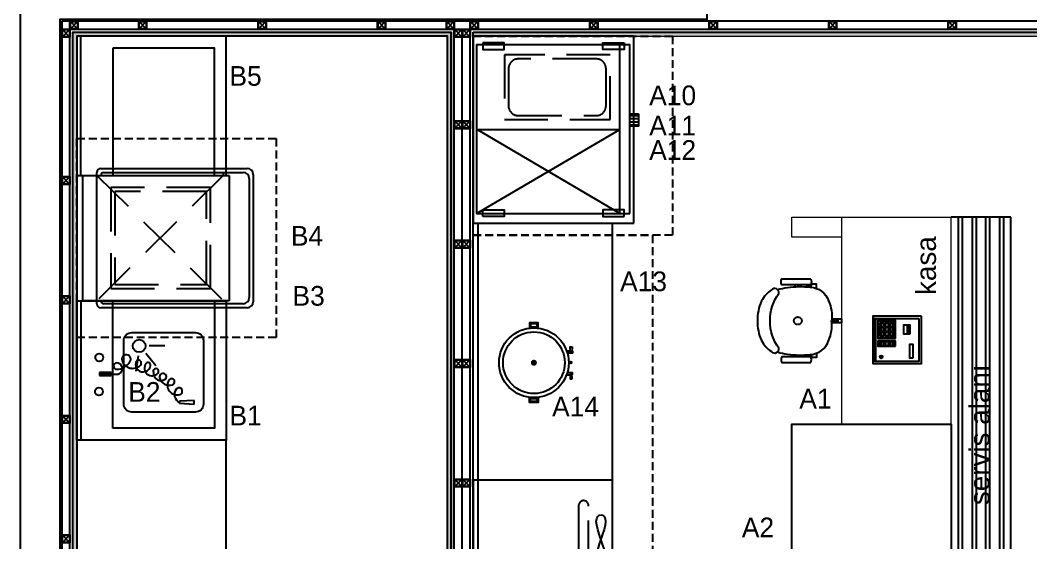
# Model space of a CAD drawing. Header units: millimetres. Extents: x 226371 to 229337, y -157032 to -153287.
# Drawn here: x 226381 to 226888, y -154337 to -154074 of the extents above; entities that cross this region are included whole.
import ezdxf

# ---------------------------------------------------------------- set-up
doc = ezdxf.new("R2010")
doc.units = ezdxf.units.MM
for name, pattern in [('02 - TEMA PARK PARSEL$0$1+1A$0${ Diamond }', [12, 4, -2, 2, 2, -2]), ('02 - TEMA PARK PARSEL$0$1+1A$0${ Wide Dash }', [12, 4, -2, 4, -2]), ('02 - TEMA PARK PARSEL$0${ Diamond }', [12, 4, -2, 2, 2, -2]), ('180L00F02$0$HIDDEN', [375, 250, -125]), ('DASHED', [32.778027, 21.852018, -10.926009])]:
    doc.linetypes.add(name, pattern=pattern)
for name, color, linetype in [('AD', 1, 'Continuous'), ('AK', 7, 'Continuous'), ('Alçıpan Duvar', 1, 'Continuous'), ('duvar seramik', 163, 'Continuous'), ('PROFİL', 252, 'Continuous'), ('S2000-002 Çizgi', 7, 'Continuous'), ('TARAMA', 251, 'Continuous'), ('XREF-interior-00$0$ASOS-WALL-FULL', 4, 'Continuous')]:
    doc.layers.add(name, color=color, linetype=linetype)
doc.layers.add('Duvar Taş Kaplama', color=23, linetype='Continuous', lineweight=13)
doc.layers.add('MUTFAK TEFRİŞ', color=7, linetype='Continuous', lineweight=13)
doc.styles.get("Standard").update_dxf_attribs({"font": 'arial.ttf'})
doc.styles.add('TAKSİM', font='GOTHIC.TTF', dxfattribs={"height": 20})

# ---------------------------------------------------------------- blocks, each defined once
blk = doc.blocks.new('Y-KASA')
at = {"layer": 'AD'}
for points in [[(-17.1, -18.98), (-17.1, 17.02), (18.9, 17.02), (18.9, -18.98)], [(-12.6, 14.1), (-12.6, 2.76), (-9.27, 2.76), (-9.27, 14.1)], [(13.73, 13.49), (13.73, 13.19), (14.94, 13.19), (14.94, 13.49)], [(3.74, 3.67), (3.74, 0.64), (6.62, 0.64), (6.62, 3.67)], [(4.2, 3.67), (4.2, 0.64), (7.07, 0.64), (7.07, 3.67)], [(7.68, 3.67), (7.68, 0.64), (10.55, 0.64), (10.55, 3.67)], [(8.13, 3.67), (8.13, 0.64), (11.01, 0.64), (11.01, 3.67)], [(11.76, 3.67), (11.76, 0.64), (14.64, 0.64), (14.64, 3.67)], [(12.22, 3.67), (12.22, 0.64), (15.09, 0.64), (15.09, 3.67)], [(-7.6, -6.01), (-7.6, -13.42), (-4.43, -13.42), (-4.43, -6.01)], [(3.74, -4.5), (3.74, -7.52), (6.62, -7.52), (6.62, -4.5)], [(3.74, -8.28), (3.74, -11.3), (6.62, -11.3), (6.62, -8.28)], [(4.2, -4.5), (4.2, -7.52), (7.07, -7.52), (7.07, -4.5)], [(4.2, -8.28), (4.2, -11.3), (7.07, -11.3), (7.07, -8.28)], [(7.68, -4.5), (7.68, -7.52), (10.55, -7.52), (10.55, -4.5)], [(7.68, -8.28), (7.68, -11.3), (10.55, -11.3), (10.55, -8.28)], [(8.13, -4.5), (8.13, -7.52), (11.01, -7.52), (11.01, -4.5)], [(8.13, -8.28), (8.13, -11.3), (11.01, -11.3), (11.01, -8.28)], [(11.76, -4.5), (11.76, -7.52), (14.64, -7.52), (14.64, -4.5)], [(11.76, -8.28), (11.76, -11.3), (14.64, -11.3), (14.64, -8.28)], [(12.22, -4.5), (12.22, -7.52), (15.09, -7.52), (15.09, -4.5)], [(12.22, -8.28), (12.22, -11.3), (15.09, -11.3), (15.09, -8.28)], [(3.74, -11.91), (3.74, -14.93), (6.62, -14.93), (6.62, -11.91)], [(4.2, -11.91), (4.2, -14.93), (7.07, -14.93), (7.07, -11.91)], [(7.68, -11.91), (7.68, -14.93), (10.55, -14.93), (10.55, -11.91)], [(8.13, -11.91), (8.13, -14.93), (11.01, -14.93), (11.01, -11.91)], [(11.76, -11.91), (11.76, -14.93), (14.64, -14.93), (14.64, -11.91)], [(12.22, -11.91), (12.22, -14.93), (15.09, -14.93), (15.09, -11.91)]]:
    blk.add_lwpolyline(points, close=True, dxfattribs=at)
at = {"layer": 'AK'}
for points in [[(-19.1, -20.98), (-19.1, 19.02), (20.9, 19.02), (20.9, -20.98)], [(19.33, 16.97), (19.33, -19.01), (19.93, -19.01), (19.93, 16.97)], [(2.23, 4.27), (2.23, 0.04), (17.21, 0.04), (17.21, 4.27)], [(2.73, 3.77), (2.73, 0.54), (16.71, 0.54), (16.71, 3.77)], [(-10.02, -6.01), (-10.02, -13.27), (-8.21, -13.27), (-8.21, -6.01)], [(2.23, -2.23), (2.23, -17.2), (17.21, -17.2), (17.21, -2.23)], [(2.73, -2.73), (2.73, -16.7), (16.71, -16.7), (16.71, -2.73)]]:
    blk.add_lwpolyline(points, close=True, dxfattribs=at)
blk.add_circle((14.34, 13.34), 1.21, dxfattribs=at)
blk = doc.blocks.new('BLOCK1')
at = {"layer": 'AK'}
for p, q in [((-2.4, 30.12), (-2.4, 28.51)), ((0, 30.12), (0, 28.62)), ((-2.39, -30.12), (-2.39, -28.51)), ((0, -30.12), (0, -28.62))]:
    blk.add_line(p, q, dxfattribs=at)
for points in [[(10.89, 35.02, -0.207753), (10.89, 30.12), (-13.47, 30.12, -0.207753), (-13.47, 35.02)], [(10.9, -35.02, 0.207753), (10.9, -30.12), (-13.47, -30.12, 0.207753), (-13.47, -35.03)]]:
    blk.add_lwpolyline(points, format="xyb", close=True, dxfattribs=at)
for points in [[(-23.23, -0.04, -0.155221), (-16, 22.87, 0.75956), (-22.01, 25.83, 0.12086), (-30.49, 16.59, 0.103151), (-33.84, 0, 0.103151), (-30.49, -16.59, 0.12086), (-22.01, -25.83, 0.75956), (-16, -22.88, -0.155221), (-23.23, 0.04)], [(-17.06, 26.07, -0.057489), (-8.59, 27.8, -0.071475), (10.42, 28.13, -0.311745), (25.78, 16.67, -0.130308), (28.26, 0)], [(7.41, 28.7), (7.32, 28.45, -0.491323)], [(7.92, 30.12), (7.41, 28.7, -0.491323)], [(8.37, 28.7), (8.25, 28.37, -0.491323)], [(8.88, 30.12), (8.37, 28.7, -0.491323)], [(10.12, 28.17), (10.28, 28.7, 0.971301)], [(10.28, 28.7), (10.65, 29.95, 0.049801), (10.68, 30.12)], [(11.04, 28.1), (11.22, 28.7, 0.971301)], [(11.22, 28.7), (11.51, 29.7, 0.230713), (11.25, 31.22)], [(-17.06, -26.07, 0.057489), (-8.59, -27.8, 0.071475), (10.42, -28.13, 0.311745), (25.78, -16.66, 0.130308), (28.26, 0.01)], [(28.35, 0.96), (29.43, 0.93, -0.971301)], [(28.41, 1.86), (29.43, 1.83, -0.971301)], [(29.43, 1.83), (31.83, 1.76, -0.971301), (31.83, -1.76), (29.43, -1.83, 0.491323)], [(29.43, 0.93), (31.81, 0.86, -0.971301), (31.81, -0.86), (29.43, -0.93, 0.491323)], [(29.43, -0.93), (28.35, -0.96, 0.491323)], [(29.43, -1.83), (28.41, -1.86, 0.491323)], [(7.41, -28.72), (7.32, -28.45, 0.491323)], [(7.91, -30.12), (7.41, -28.72, 0.491323)], [(8.37, -28.72), (8.24, -28.37, 0.491323)], [(8.87, -30.12), (8.37, -28.72, 0.491323)], [(10.12, -28.17), (10.28, -28.72, -0.971301)], [(10.28, -28.72), (10.65, -29.98, -0.04098), (10.68, -30.12)], [(11.04, -28.1), (11.22, -28.72, -0.971301)], [(11.22, -28.72), (11.51, -29.73, -0.229387), (11.26, -31.24)]]:
    blk.add_lwpolyline(points, format="xyb", dxfattribs=at)
for points in [[(15.53, 28.7), (15.53, 30.69), (11.51, 30.69)], [(15.35, 27.2), (15.53, 27.2), (15.53, 28.7)], [(31.04, 1.77), (36.66, 1.77), (36.66, -1.74), (31.83, -1.74)], [(15.53, -28.72), (15.53, -30.71), (11.52, -30.71)], [(15.26, -27.23), (15.53, -27.23), (15.53, -28.72)]]:
    blk.add_lwpolyline(points, dxfattribs=at)
at = {"layer": 'AK', "linetype": '180L00F02$0$HIDDEN'}
blk.add_circle((0, 0), 3.25, dxfattribs=at)
blk = doc.blocks.new('A$C6B106424')
at = {"layer": 'S2000-002 Çizgi'}
h = blk.add_hatch(dxfattribs=at)
h.set_pattern_fill('LINE', color=256, scale=0.5, angle=90, style=0)
h.set_pattern_definition([(90, (-1215.703, -3768.8105), (-1.5875, 1e-16), [])])
h.paths.add_polyline_path([(50.06, 4.26), (43.91, 4.26), (43.91, 0), (50.06, 0)])
for p, q in [((0, 9.26), (42.35, 81.36)), ((0, 81.36), (42.2, 9.26)), ((42.2, 81.36), (42.2, 9.26)), ((0, 9.26), (84.7, 9.26))]:
    blk.add_line(p, q, dxfattribs=at)
for points in [[(0, 4.26), (84.7, 4.26), (84.7, 81.36), (0, 81.36)], [(50.06, 0), (43.91, 0), (43.91, 4.26), (50.06, 4.26)]]:
    blk.add_lwpolyline(points, close=True, dxfattribs=at)
at = {"layer": 'S2000-002 Çizgi', "linetype": 'DASHED'}
blk.add_lwpolyline([(47.2, 67.26), (47.2, 14.26), (79.7, 14.26), (79.7, 67.26)], close=True, dxfattribs=at)
blk.add_lwpolyline([(49.2, 60.26), (49.2, 21.26, 0.414214), (54.2, 16.26), (72.7, 16.26, 0.414214), (77.7, 21.26), (77.7, 60.26, 0.414214), (72.7, 65.26), (54.2, 65.26, 0.414214)], format="xyb", close=True, dxfattribs=at)
blk = doc.blocks.new('A$C7B946785')
at = {"layer": 'S2000-002 Çizgi'}
for points in [[(0, 0), (94, 0), (94, 66.5), (0, 66.5)], [(3.37, 62.54), (6.69, 62.54), (6.69, 53.68), (3.37, 53.68)], [(90.63, 62.54), (87.31, 62.54), (87.31, 53.68), (90.63, 53.68)], [(3.37, 3.96), (6.69, 3.96), (6.69, 12.82), (3.37, 12.82)], [(90.63, 3.96), (87.31, 3.96), (87.31, 12.82), (90.63, 12.82)]]:
    blk.add_lwpolyline(points, close=True, dxfattribs=at)
blk = doc.blocks.new('A$C199769C9')
at = {"layer": 'S2000-002 Çizgi'}
for points in [[(2.48, 17.25), (0, 17.25), (0, 21.67), (2.48, 21.67)], [(1.98, 17.75), (0.5, 17.75), (0.5, 21.17), (1.98, 21.17)], [(37.48, 17.25), (39.96, 17.25), (39.96, 21.67), (37.48, 21.67)], [(37.98, 17.75), (39.46, 17.75), (39.46, 21.17), (37.98, 21.17)], [(11.95, 0.2), (14.61, 0.41), (14.61, 1.04), (11.95, 1.25)], [(28.01, 0.2), (25.35, 0.41), (25.35, 1.04), (28.01, 1.25)]]:
    blk.add_lwpolyline(points, close=True, dxfattribs=at)
at = {"layer": 'S2000-002 Çizgi', "const_width": 1.5}
blk.add_lwpolyline([(19.23, 19.46, 1), (20.73, 19.46, 1)], format="xyb", close=True, dxfattribs=at)
at = {"layer": 'S2000-002 Çizgi'}
for points in [[(13.88, 3.06), (13.88, 1.09)], [(13.88, 0), (14.97, 0), (14.97, 2.69)], [(13.88, 0.35), (13.88, 0)], [(20.03, 1.45), (20.03, 1.96)], [(25.96, 0), (24.87, 0), (24.87, 2.66)], [(25.96, 3.01), (25.96, 1.08)], [(25.96, 0.36), (25.96, 0)]]:
    blk.add_lwpolyline(points, dxfattribs=at)
for centre, radius in [((19.98, 19.46), 17.5), ((19.98, 19.46), 15.5), ((20.09, 0.98), 0.469)]:
    blk.add_circle(centre, radius, dxfattribs=at)
blk = doc.blocks.new('A$C13D27FFA')
at = {"layer": 'S2000-002 Çizgi'}
blk.add_line((142, 62.6), (0, 62.6), dxfattribs=at)
for points in [[(142, 4.6), (142, 64.6), (0, 64.6), (0, 4.6)], [(45.21, 1.96), (5.61, 1.96), (5.61, 4.6), (45.21, 4.6)], [(87.84, 1.96), (48.24, 1.96), (48.24, 4.6), (87.84, 4.6)], [(33.08, 1.96), (18.14, 1.96), (18.14, 0), (33.08, 0)], [(75.71, 1.96), (60.77, 1.96), (60.77, 0), (75.71, 0)]]:
    blk.add_lwpolyline(points, close=True, dxfattribs=at)
at = {"layer": 'S2000-002 Çizgi', "linetype": 'DASHED'}
blk.add_lwpolyline([(97, 62.6), (97, 4.6)], dxfattribs=at)
blk.add_lwpolyline([(94, 59.6), (3, 59.6), (3, 7.6), (94, 7.6)], close=True, dxfattribs=at)
for points in [[(131.67, 19.28), (105, 19.28, -1), (105, 23.63)], [(105, 14.93), (131.67, 14.93, 1), (131.67, 19.28)]]:
    blk.add_lwpolyline(points, format="xyb", dxfattribs=at)
at = {"layer": 'S2000-002 Çizgi', "linetype": 'DASHED', "ltscale": 0.1}
blk.add_lwpolyline([(125.56, 7.62), (124.1, 7.8), (122.4, 8.25), (120.54, 8.89), (118.59, 9.63), (116.64, 10.36), (114.78, 11), (113.07, 11.46), (111.62, 11.63), (110.47, 11.46), (109.66, 11), (109.17, 10.36), (109, 9.63), (109.17, 8.89), (109.66, 8.25), (110.47, 7.8), (111.62, 7.62), (113.07, 7.8), (114.78, 8.25), (116.64, 8.89), (118.59, 9.63), (120.54, 10.36), (122.4, 11), (124.1, 11.46), (125.56, 11.63), (126.7, 11.46), (127.52, 11), (128.01, 10.36), (128.17, 9.63), (128.01, 8.89), (127.52, 8.25), (126.7, 7.8)], close=True, dxfattribs=at)
blk = doc.blocks.new('A$C7ED97EAE')
at = {"layer": 'S2000-002 Çizgi'}
for p, q in [((3.5, 85.5), (65.5, 85.5)), ((3.5, 12), (3.5, 85.5)), ((65.5, 85.5), (65.5, 12)), ((0, 3), (0, 76.5)), ((2, 78.5), (3.5, 78.5)), ((3.5, 78.5), (65.5, 78.5)), ((3.5, 76.5), (3.5, 76.5)), ((65.5, 78.5), (67, 78.5)), ((65.5, 76.5), (65.5, 76.5)), ((69, 76.5), (69, 3)), ((2, 5), (2, 75)), ((67, 75), (67, 5)), ((65.5, 12), (3.5, 12)), ((67, 15), (65.5, 15)), ((66, 0), (3, 0)), ((64, 2), (5, 2))]:
    blk.add_line(p, q, dxfattribs=at)
at = {"layer": 'S2000-002 Çizgi', "linetype": 'DASHED'}
for p, q in [((65.5, 78.5), (3.5, 15)), ((65.5, 15), (3.5, 78.5))]:
    blk.add_line(p, q, dxfattribs=at)
for points in [[(9.5, 21.5), (59.5, 21.5), (59.5, 71.5), (9.5, 71.5)], [(11.5, 23.5), (57.5, 23.5), (57.5, 69.5), (11.5, 69.5)]]:
    blk.add_lwpolyline(points, close=True, dxfattribs=at)
at = {"layer": 'S2000-002 Çizgi'}
for centre, radius, start, end in [((2, 76.5), 2, 90, 180), ((3.5, 75), 1.5, 90, 180), ((65.5, 75), 1.5, 0, 90), ((67, 76.5), 2, 0, 90), ((3, 3), 3, 180, 270), ((5, 5), 3, 180, 270), ((64, 5), 3, 270, 0), ((66, 3), 3, 270, 0)]:
    blk.add_arc(centre, radius, start, end, dxfattribs=at)
blk = doc.blocks.new('A$C7BE05278')
at = {"layer": 'S2000-002 Çizgi'}
h = blk.add_hatch(color=256, dxfattribs=at)
h.paths.add_polyline_path([(4.65, 9.9, -0.025454), (4.81, 10.42, 0.278063), (0.77, 7.52), (1.23, 7.32, -0.265675)])
h.paths.add_polyline_path([(5.35, 10.43, 0.028094), (4.81, 10.42, 0.025454), (4.65, 9.9, -0.030609), (5.18, 9.93, -0.027259)])
h.paths.add_polyline_path([(5.35, 10.43, 0.027259), (5.18, 9.93, -0.171751), (7.9, 8.98), (7.9, 8.98), (7.9, 8.98, -1.347305), (5.22, 7.15, -0.147228), (5.18, 9.93, 0.030609), (4.65, 9.9, 0.138731), (4.75, 7, 1.347306), (8.21, 9.37, 0.162476)])
h.paths.add_polyline_path([(12.46, 12.66), (12.73, 13.08, 0.483116), (4.81, 10.42, -0.028094), (5.35, 10.43, -0.470681)])
for p, q in [((14.4, 47.58), (14.34, 41.67)), ((14.4, 47.58), (14.34, 41.67)), ((15.96, 47.57), (14.4, 47.58)), ((15.96, 47.57), (14.4, 47.58)), ((15.05, 47.56), (14.97, 38.92)), ((15.9, 41.65), (15.96, 47.57)), ((15.9, 41.65), (15.96, 47.57)), ((14.34, 41.67), (15.9, 41.65)), ((14.34, 41.67), (15.9, 41.65)), ((0.47, 7.33), (0, 0.02)), ((0.47, 7.33), (0, 0.02)), ((1.54, 7.31), (0.47, 7.33)), ((1.54, 7.31), (0.47, 7.33)), ((1.86, 0), (1.54, 7.31)), ((1.86, 0), (1.54, 7.31)), ((0, 0.02), (1.86, 0))]:
    blk.add_line(p, q, dxfattribs=at)
for centre in [(6.31, 47.78), (23.47, 47.61)]:
    blk.add_circle(centre, 1.99, dxfattribs=at)
for centre, radius, start, end in [((17.83, 38.9), 2.86, 179.43, 359.43), ((19.09, 38.88), 1.6, 359.43, 179.43), ((25.13, 38.82), 7.64, 179.43, 242.0346), ((23.49, 30.88), 5.53, 105.7663, 225.7833), ((22.59, 34.05), 2.23, 242.0346, 105.7663), ((20, 25.62), 3.8, 74.9498, 261.6763), ((20.62, 27.93), 1.41, 225.7833, 74.9498), ((15.59, 16.68), 3.77, 86.0156, 220.6772), ((18.07, 21.08), 3.83, 52.4089, 229.1112), ((16.45, 19.21), 1.37, 229.1112, 116.3243), ((19.64, 23.11), 1.26, 261.6763, 52.4089), ((14.42, 12.56), 4.98, 103.1199, 200.7743), ((13.69, 15.69), 1.76, 236.8088, 103.1199), ((9.42, 8.58), 4.83, 57.0103, 197.5795), ((11.21, 11.34), 1.54, 200.7743, 57.0103), ((4.79, 5.59), 4.31, 51.245, 156.7533), ((6.43, 7.63), 1.7, 197.5795, 51.245)]:
    blk.add_arc(centre, radius, start, end, dxfattribs=at)
blk.add_solid([(15.9, 41.65), (14.34, 41.67), (15.96, 47.57), (14.4, 47.58)], dxfattribs=at)
blk = doc.blocks.new('A$C54532525')
at = {"layer": 'S2000-002 Çizgi'}
for p, q in [((42.34, 44.26), (34.53, 45.37)), ((43.57, 40.45), (37.47, 35.44)), ((47.48, 38.79), (47.48, 30.9))]:
    blk.add_line(p, q, dxfattribs=at)
for points in [[(0, 75), (70, 75), (70, 73), (0, 73)], [(0, 75), (70, 75), (70, 0), (0, 0)], [(6, 57), (70, 57), (70, 6), (6, 6)]]:
    blk.add_lwpolyline(points, close=True, dxfattribs=at)
blk.add_lwpolyline([(50, 11.5), (18, 11.5, -0.414214), (14, 15.5), (14, 47.5, -0.414214), (18, 51.5), (50, 51.5, -0.414214), (54, 47.5), (54, 15.5, -0.414214)], format="xyb", close=True, dxfattribs=at)
blk.add_circle((47.29, 43.76), 3.19, dxfattribs=at)
blk.add_blockref('A$C7BE05278', (18.04, 16.16), dxfattribs=at)
blk = doc.blocks.new('A$C7EB32CAC')
at = {"layer": 'S2000-002 Çizgi'}
for points in [[(0, 75), (70, 75), (70, 73), (0, 73)], [(0, 75), (70, 75), (70, 0), (0, 0)], [(6, 57), (70, 57), (70, 6), (6, 6)]]:
    blk.add_lwpolyline(points, close=True, dxfattribs=at)

msp = doc.modelspace()

# ---------------------------------------------------------------- hatches: boundary and pattern name
at = {"layer": 'duvar seramik'}
h = msp.add_hatch(dxfattribs=at)
h.set_pattern_fill('AR-SAND', color=256, scale=0.02)
h.set_pattern_definition([(37.5, (198817.1037, -141559.5394), (-0.032000626, 0.978826475), [0, -0.77216, 0, -0.8636, 0, -0.8255]), (7.5, (198817.1037, -141559.5394), (0.899046566, 1.4336502), [0, -0.41656, 0, -0.69596, 0, -0.2667]), (327.5, (198816.4789, -141559.5394), (1.58198474, 0.00287437), [0, -0.254, 0, -0.9144, 0, -1.1938]), (317.5, (198816.4789, -141559.5394), (1.527112905, 0.445858647), [0, -0.127, 0, -0.59944, 0, -0.6858])])
h.paths.add_polyline_path([(226487.04, -154510.26), (226407.04, -154510.26), (226407.04, -154080.26), (226597.04, -154080.26), (226597.04, -154607.26), (226587.04, -154607.26), (226587.04, -154605.26), (226595.04, -154605.26), (226595.04, -154082.26), (226409.04, -154082.26), (226409.04, -154508.26), (226487.04, -154508.26)])
at = {"layer": 'Duvar Taş Kaplama'}
h = msp.add_hatch(color=256, dxfattribs=at)
h.dxf.hatch_style = 1
h.paths.add_polyline_path([(227274.04, -154082.26), (227274.04, -154080.26), (226608.04, -154080.26), (226608.04, -154082.26)])

# ---------------------------------------------------------------- linework, layer by layer
for p, q in [((226878.04, -154173.26), (226848.04, -154173.26)), ((226878.04, -154693.06), (226878.04, -154173.26))]:
    msp.add_line(p, q)
at = {"linetype": '02 - TEMA PARK PARSEL$0${ Diamond }'}
msp.add_lwpolyline([(226608.04, -154082.26), (226708.04, -154082.26), (226708.04, -154182.26), (226608.04, -154182.26), (226608.04, -154082.26)], dxfattribs=at)
at = {"linetype": '02 - TEMA PARK PARSEL$0$1+1A$0${ Diamond }'}
msp.add_lwpolyline([(226409.04, -154133.71), (226509.04, -154133.71), (226509.04, -154233.71), (226409.04, -154233.71), (226409.04, -154133.71)], dxfattribs=at)
at = {"linetype": '02 - TEMA PARK PARSEL$0$1+1A$0${ Wide Dash }'}
msp.add_lwpolyline([(226608.04, -154182.26), (226698.04, -154182.26), (226698.04, -154620.26), (226608.04, -154620.26), (226608.04, -154182.26)], dxfattribs=at)
msp.add_lwpolyline([(226848.04, -154469.42), (226768.04, -154469.42), (226768.04, -154277.27), (226848.04, -154277.27)], close=True)
at = {"ltscale": 0.5}
msp.add_lwpolyline([(226484.04, -154285.16), (226409.04, -154285.16), (226409.04, -154508.26), (226484.04, -154508.26)], close=True, dxfattribs=at)
at = {"layer": 'Alçıpan Duvar'}
for p, q in [((226405.54, -154511.76), (226405.54, -154078.76)), ((226405.54, -154078.76), (226598.54, -154078.76)), ((226407.04, -154510.26), (226407.04, -154080.26)), ((226407.04, -154080.26), (226597.04, -154080.26)), ((226597.04, -154607.26), (226597.04, -154080.26)), ((226598.54, -154608.76), (226598.54, -154078.76)), ((226606.54, -154616.76), (226606.54, -154078.76)), ((226606.54, -154078.76), (227275.54, -154078.76)), ((226608.04, -154618.26), (226608.04, -154080.26)), ((226608.04, -154080.26), (227274.04, -154080.26))]:
    msp.add_line(p, q, dxfattribs=at)
at = {"layer": 'duvar seramik'}
msp.add_lwpolyline([(226487.04, -154510.26), (226407.04, -154510.26), (226407.04, -154080.26), (226597.04, -154080.26), (226597.04, -154607.26), (226587.04, -154607.26), (226587.04, -154605.26), (226595.04, -154605.26), (226595.04, -154082.26), (226409.04, -154082.26), (226409.04, -154508.26), (226487.04, -154508.26), (226487.04, -154510.26)], dxfattribs=at)
at = {"layer": 'Duvar Taş Kaplama'}
msp.add_lwpolyline([(226608.04, -154082.26), (227274.04, -154082.26), (227274.04, -154080.26), (226608.04, -154080.26)], close=True, dxfattribs=at)
at = {"layer": 'MUTFAK TEFRİŞ'}
for p, q in [((226768.04, -154183.27), (226768.04, -154173.26)), ((226768.04, -154173.26), (226848.04, -154173.26)), ((226793.04, -154173.26), (226793.04, -154277.27)), ((226848.04, -154277.27), (226848.04, -154173.26)), ((226793.04, -154183.27), (226768.04, -154183.27)), ((226848.04, -154277.27), (226768.04, -154277.27)), ((226848.04, -154277.27), (226768.04, -154277.27))]:
    msp.add_line(p, q, dxfattribs=at)
msp.add_lwpolyline([(226848.04, -154692.26), (226768.04, -154692.26), (226768.04, -154277.27), (226848.04, -154277.27)], dxfattribs=at)
at = {"layer": 'PROFİL'}
for p, q in [((226401.54, -154612.76), (226401.54, -154074.76)), ((227279.54, -154074.76), (226401.54, -154074.76)), ((226405.74, -154074.96), (226409.34, -154078.56)), ((226405.74, -154078.56), (226409.34, -154074.96)), ((226440.24, -154074.96), (226443.84, -154078.56)), ((226440.24, -154078.56), (226443.84, -154074.96)), ((226500.24, -154074.96), (226503.84, -154078.56)), ((226500.24, -154078.56), (226503.84, -154074.96)), ((226560.24, -154074.96), (226563.84, -154078.56)), ((226560.24, -154078.56), (226563.84, -154074.96)), ((226594.74, -154074.96), (226598.34, -154078.56)), ((226594.74, -154078.56), (226598.34, -154074.96)), ((226606.74, -154074.96), (226610.34, -154078.56)), ((226606.74, -154078.56), (226610.34, -154074.96)), ((226666.74, -154074.96), (226670.34, -154078.56)), ((226666.74, -154078.56), (226670.34, -154074.96)), ((226726.74, -154074.96), (226730.34, -154078.56)), ((226726.74, -154078.56), (226730.34, -154074.96)), ((226786.74, -154074.96), (226790.34, -154078.56)), ((226786.74, -154078.56), (226790.34, -154074.96)), ((226846.74, -154074.96), (226850.34, -154078.56)), ((226846.74, -154078.56), (226850.34, -154074.96)), ((226401.74, -154078.96), (226405.34, -154082.56)), ((226401.74, -154082.56), (226405.34, -154078.96)), ((226598.74, -154078.96), (226602.34, -154082.56)), ((226598.74, -154082.56), (226602.34, -154078.96)), ((226602.54, -154608.76), (226602.54, -154078.76)), ((226602.74, -154078.96), (226606.34, -154082.56)), ((226602.74, -154082.56), (226606.34, -154078.96)), ((226598.74, -154124.96), (226602.34, -154128.56)), ((226598.74, -154128.56), (226602.34, -154124.96)), ((226602.74, -154124.96), (226606.34, -154128.56)), ((226602.74, -154128.56), (226606.34, -154124.96)), ((226401.74, -154152.96), (226405.34, -154156.56)), ((226401.74, -154156.56), (226405.34, -154152.96)), ((226598.74, -154184.96), (226602.34, -154188.56)), ((226598.74, -154188.56), (226602.34, -154184.96)), ((226602.74, -154184.96), (226606.34, -154188.56)), ((226602.74, -154188.56), (226606.34, -154184.96)), ((226401.74, -154212.96), (226405.34, -154216.56)), ((226401.74, -154216.56), (226405.34, -154212.96)), ((226598.74, -154244.96), (226602.34, -154248.56)), ((226598.74, -154248.56), (226602.34, -154244.96)), ((226602.74, -154244.96), (226606.34, -154248.56)), ((226602.74, -154248.56), (226606.34, -154244.96)), ((226401.74, -154272.96), (226405.34, -154276.56)), ((226401.74, -154276.56), (226405.34, -154272.96)), ((226598.74, -154304.96), (226602.34, -154308.56)), ((226598.74, -154308.56), (226602.34, -154304.96)), ((226602.74, -154304.96), (226606.34, -154308.56)), ((226602.74, -154308.56), (226606.34, -154304.96)), ((226401.74, -154332.96), (226405.34, -154336.56)), ((226401.74, -154336.56), (226405.34, -154332.96))]:
    msp.add_line(p, q, dxfattribs=at)
for points in [[(226405.54, -154074.76), (226409.54, -154074.76), (226409.54, -154078.76), (226405.54, -154078.76)], [(226405.74, -154074.96), (226409.34, -154074.96), (226409.34, -154078.56), (226405.74, -154078.56)], [(226440.04, -154074.76), (226444.04, -154074.76), (226444.04, -154078.76), (226440.04, -154078.76)], [(226440.24, -154074.96), (226443.84, -154074.96), (226443.84, -154078.56), (226440.24, -154078.56)], [(226500.04, -154074.76), (226504.04, -154074.76), (226504.04, -154078.76), (226500.04, -154078.76)], [(226500.24, -154074.96), (226503.84, -154074.96), (226503.84, -154078.56), (226500.24, -154078.56)], [(226560.04, -154074.76), (226564.04, -154074.76), (226564.04, -154078.76), (226560.04, -154078.76)], [(226560.24, -154074.96), (226563.84, -154074.96), (226563.84, -154078.56), (226560.24, -154078.56)], [(226594.54, -154074.76), (226598.54, -154074.76), (226598.54, -154078.76), (226594.54, -154078.76)], [(226594.74, -154074.96), (226598.34, -154074.96), (226598.34, -154078.56), (226594.74, -154078.56)], [(226606.54, -154074.76), (226610.54, -154074.76), (226610.54, -154078.76), (226606.54, -154078.76)], [(226606.74, -154074.96), (226610.34, -154074.96), (226610.34, -154078.56), (226606.74, -154078.56)], [(226666.54, -154074.76), (226670.54, -154074.76), (226670.54, -154078.76), (226666.54, -154078.76)], [(226666.74, -154074.96), (226670.34, -154074.96), (226670.34, -154078.56), (226666.74, -154078.56)], [(226726.54, -154074.76), (226730.54, -154074.76), (226730.54, -154078.76), (226726.54, -154078.76)], [(226726.74, -154074.96), (226730.34, -154074.96), (226730.34, -154078.56), (226726.74, -154078.56)], [(226786.54, -154074.76), (226790.54, -154074.76), (226790.54, -154078.76), (226786.54, -154078.76)], [(226786.74, -154074.96), (226790.34, -154074.96), (226790.34, -154078.56), (226786.74, -154078.56)], [(226846.54, -154074.76), (226850.54, -154074.76), (226850.54, -154078.76), (226846.54, -154078.76)], [(226846.74, -154074.96), (226850.34, -154074.96), (226850.34, -154078.56), (226846.74, -154078.56)], [(226401.54, -154078.76), (226405.54, -154078.76), (226405.54, -154082.76), (226401.54, -154082.76)], [(226401.74, -154078.96), (226405.34, -154078.96), (226405.34, -154082.56), (226401.74, -154082.56)], [(226598.54, -154078.76), (226602.54, -154078.76), (226602.54, -154082.76), (226598.54, -154082.76)], [(226598.74, -154078.96), (226602.34, -154078.96), (226602.34, -154082.56), (226598.74, -154082.56)], [(226602.54, -154078.76), (226606.54, -154078.76), (226606.54, -154082.76), (226602.54, -154082.76)], [(226602.74, -154078.96), (226606.34, -154078.96), (226606.34, -154082.56), (226602.74, -154082.56)], [(226598.54, -154124.76), (226602.54, -154124.76), (226602.54, -154128.76), (226598.54, -154128.76)], [(226598.74, -154124.96), (226602.34, -154124.96), (226602.34, -154128.56), (226598.74, -154128.56)], [(226602.54, -154124.76), (226606.54, -154124.76), (226606.54, -154128.76), (226602.54, -154128.76)], [(226602.74, -154124.96), (226606.34, -154124.96), (226606.34, -154128.56), (226602.74, -154128.56)], [(226401.54, -154152.76), (226405.54, -154152.76), (226405.54, -154156.76), (226401.54, -154156.76)], [(226401.74, -154152.96), (226405.34, -154152.96), (226405.34, -154156.56), (226401.74, -154156.56)], [(226598.54, -154184.76), (226602.54, -154184.76), (226602.54, -154188.76), (226598.54, -154188.76)], [(226598.74, -154184.96), (226602.34, -154184.96), (226602.34, -154188.56), (226598.74, -154188.56)], [(226602.54, -154184.76), (226606.54, -154184.76), (226606.54, -154188.76), (226602.54, -154188.76)], [(226602.74, -154184.96), (226606.34, -154184.96), (226606.34, -154188.56), (226602.74, -154188.56)], [(226401.54, -154212.76), (226405.54, -154212.76), (226405.54, -154216.76), (226401.54, -154216.76)], [(226401.74, -154212.96), (226405.34, -154212.96), (226405.34, -154216.56), (226401.74, -154216.56)], [(226598.54, -154244.76), (226602.54, -154244.76), (226602.54, -154248.76), (226598.54, -154248.76)], [(226598.74, -154244.96), (226602.34, -154244.96), (226602.34, -154248.56), (226598.74, -154248.56)], [(226602.54, -154244.76), (226606.54, -154244.76), (226606.54, -154248.76), (226602.54, -154248.76)], [(226602.74, -154244.96), (226606.34, -154244.96), (226606.34, -154248.56), (226602.74, -154248.56)], [(226401.54, -154272.76), (226405.54, -154272.76), (226405.54, -154276.76), (226401.54, -154276.76)], [(226401.74, -154272.96), (226405.34, -154272.96), (226405.34, -154276.56), (226401.74, -154276.56)], [(226598.54, -154304.76), (226602.54, -154304.76), (226602.54, -154308.76), (226598.54, -154308.76)], [(226598.74, -154304.96), (226602.34, -154304.96), (226602.34, -154308.56), (226598.74, -154308.56)], [(226602.54, -154304.76), (226606.54, -154304.76), (226606.54, -154308.76), (226602.54, -154308.76)], [(226602.74, -154304.96), (226606.34, -154304.96), (226606.34, -154308.56), (226602.74, -154308.56)], [(226401.54, -154332.76), (226405.54, -154332.76), (226405.54, -154336.76), (226401.54, -154336.76)], [(226401.74, -154332.96), (226405.34, -154332.96), (226405.34, -154336.56), (226401.74, -154336.56)]]:
    msp.add_lwpolyline(points, close=True, dxfattribs=at)
at = {"layer": 'S2000-002 Çizgi'}
for p, q in [((226610.38, -154176.26), (226610.38, -154305.26)), ((226678.04, -154305.26), (226678.04, -154176.26))]:
    msp.add_line(p, q, dxfattribs=at)
at = {"layer": 'TARAMA'}
for p, q in [((226851.54, -154173.26), (226851.54, -154692.36)), ((226853.54, -154173.26), (226853.54, -154692.41)), ((226858.54, -154173.26), (226858.54, -154692.55)), ((226860.54, -154173.26), (226860.54, -154692.6)), ((226865.54, -154692.74), (226865.54, -154173.26)), ((226867.54, -154692.79), (226867.54, -154173.26)), ((226872.54, -154692.92), (226872.54, -154173.26)), ((226874.54, -154692.97), (226874.54, -154173.26))]:
    msp.add_line(p, q, dxfattribs=at)
at = {"layer": 'XREF-interior-00$0$ASOS-WALL-FULL'}
for p, q in [((226380.54, -153893.76), (226380.54, -154443.76)), ((226400.54, -154073.76), (226400.54, -154613.76))]:
    msp.add_line(p, q, dxfattribs=at)
msp.add_lwpolyline([(226380.54, -154463.76), (226380.54, -154613.76), (226400.54, -154613.76), (226400.54, -154073.76), (226725.54, -154073.76), (226725.54, -154053.76), (226400.54, -154053.76), (226400.54, -153893.76), (226380.54, -153893.76), (226380.54, -154443.76)], dxfattribs=at)

# ---------------------------------------------------------------- block references
at = {"layer": 'MUTFAK TEFRİŞ', "xscale": 0.6000000000058208, "yscale": 0.6000000000058208, "zscale": 0.6000000000000001}
msp.add_blockref('BLOCK1', (226771.05, -154225.27), dxfattribs=at)
at = {"layer": 'MUTFAK TEFRİŞ', "xscale": 0.6000000000058208, "yscale": 0.6000000000058208, "zscale": 0.6000000000000001, "rotation": 180}
msp.add_blockref('Y-KASA', (226821.49, -154235.44), dxfattribs=at)
at = {"layer": 'S2000-002 Çizgi', "rotation": 90}
for name, p, xscale in [('A$C7EB32CAC', (226484.04, -154082.26), -1), ('A$C7ED97EAE', (226497.54, -154218.71), 1.014492753631203)]:
    msp.add_blockref(name, p, dxfattribs=dict(at, xscale=xscale))
at = {"layer": 'S2000-002 Çizgi', "yscale": 1.212121212156489, "rotation": 90}
msp.add_blockref('A$C7B946785', (226688.65, -154176.26), dxfattribs=at)
at = {"layer": 'S2000-002 Çizgi', "rotation": 90}
for name, p in [('A$C6B106424', (226691, -154171.4)), ('A$C54532525', (226484.04, -154285.16)), ('A$C199769C9', (226657.96, -154266.32))]:
    msp.add_blockref(name, p, dxfattribs=at)
at = {"layer": 'S2000-002 Çizgi', "xscale": 1.267605633824132, "yscale": 1.166666666627862, "rotation": 90}
msp.add_blockref('A$C13D27FFA', (226683.41, -154485.26), dxfattribs=at)

# ---------------------------------------------------------------- texts
at = {"color": 0, "style": 'TAKSİM'}
for s, p in [('B5', (226485.61, -154107.19)), ('A10', (226696.42, -154116.97)), ('A11', (226696.42, -154132.15)), ('A12', (226696.42, -154144.41)), ('B4', (226516.48, -154187.53)), ('A13', (226681.8, -154210.4)), ('B3', (226517.3, -154217.68)), ('B2', (226434.8, -154265.96)), ('A14', (226647.65, -154273.27)), ('A1', (226771.81, -154269.34)), ('B1', (226485.61, -154277.84)), ('A2', (226742.95, -154334.03))]:
    msp.add_text(s, height=9.9, dxfattribs=at).set_placement(p)
at = {"layer": 'MUTFAK TEFRİŞ'}
for s, p in [('kasa', (226840.41, -154212.3, -71.5)), ('servis alanı', (226867.28, -154317.86))]:
    msp.add_text(s, height=10, rotation=90, dxfattribs=at).set_placement(p)

doc.saveas('drawing.dxf')
